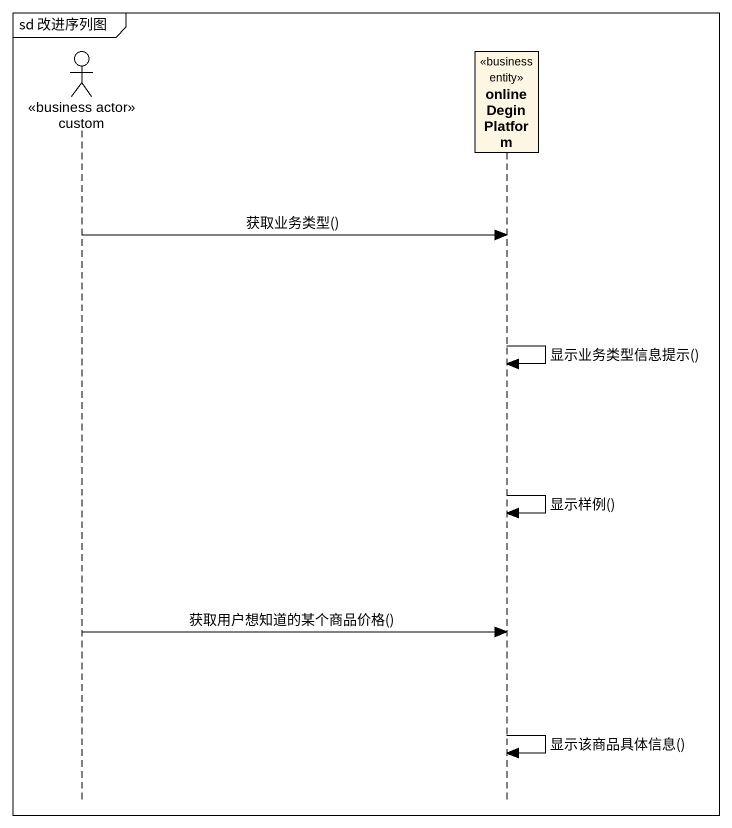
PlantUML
@startuml
mainframe sd 改进序列图
hide footbox
actor custom <<business actor>>
participant onlineDeginPlatform <<business entity>>

custom -> onlineDeginPlatform : 获取业务类型()
onlineDeginPlatform -> onlineDeginPlatform : 显示业务类型信息提示()
onlineDeginPlatform -> onlineDeginPlatform : 显示样例()
custom -> onlineDeginPlatform : 获取用户想知道的某个商品价格()
onlineDeginPlatform -> onlineDeginPlatform : 显示该商品具体信息()
@enduml
